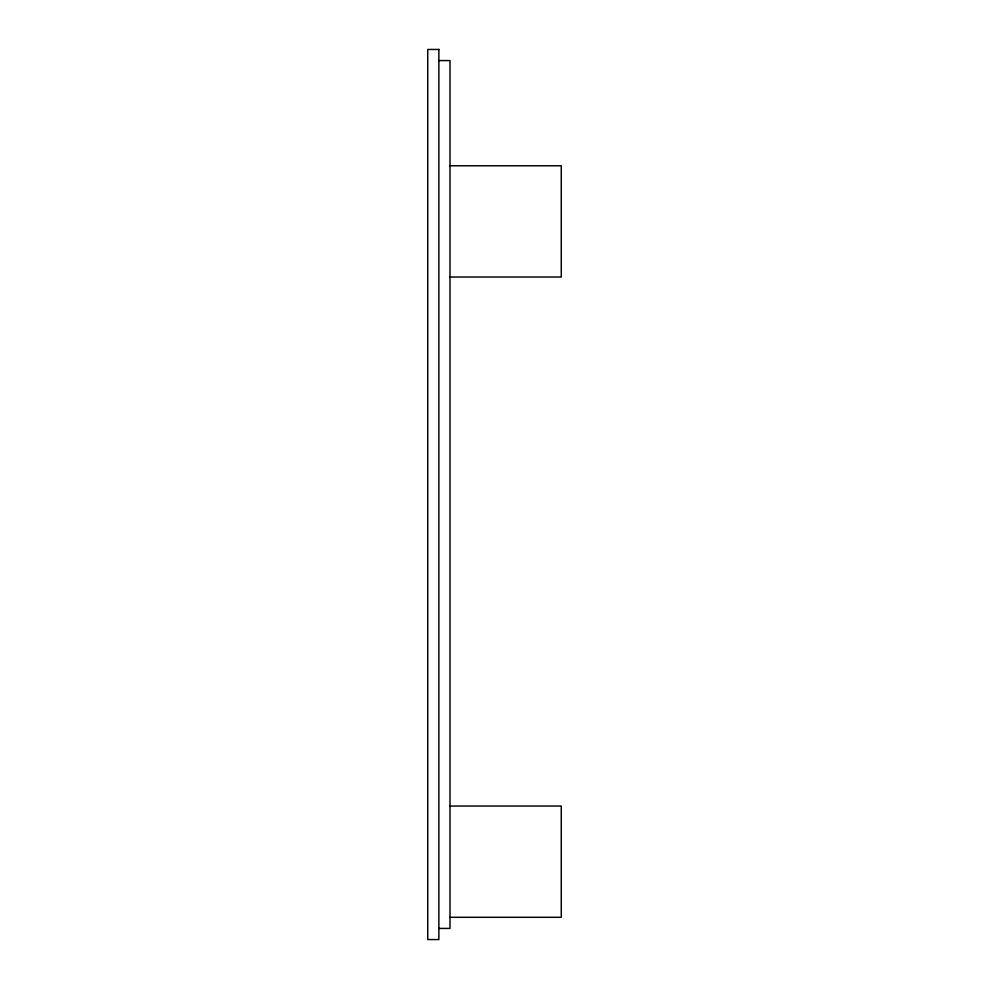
<?xml version="1.0" encoding="UTF-8"?>
<svg xmlns="http://www.w3.org/2000/svg" width="989" height="989" viewBox="0 0 989 989"><rect width="100%" height="100%" fill="white"/><g stroke="black" fill="none" stroke-linecap="round" stroke-linejoin="round"><path stroke-width="1.48" d="M438.869 60.576L449.995 60.576L449.995 928.424L438.869 928.424M449.995 165.769L561.258 165.769L561.258 277.031L449.995 277.031M449.995 806.035L561.258 806.035L561.258 917.298L449.995 917.298M438.869 49.45L427.743 49.45L427.743 939.55L438.869 939.55L438.869 49.45"/></g></svg>
